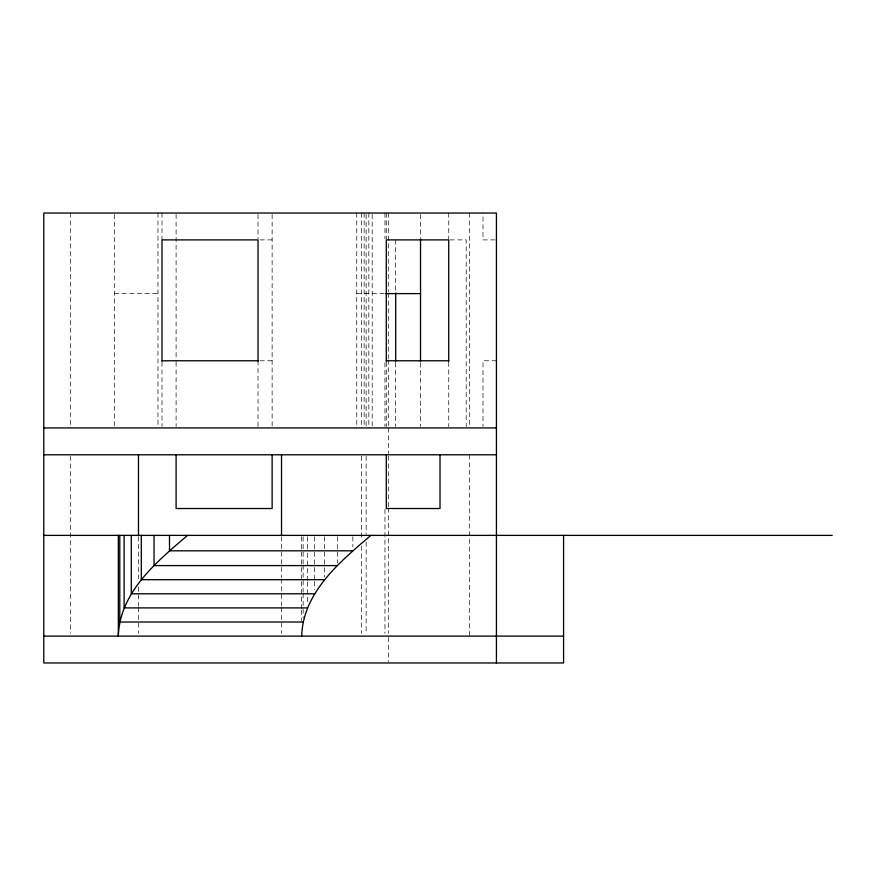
<?xml version="1.0" encoding="UTF-8"?>
<svg xmlns="http://www.w3.org/2000/svg" width="876" height="876" viewBox="0 0 876 876"><rect width="100%" height="100%" fill="white"/><g stroke="black" fill="none" stroke-linecap="round" stroke-linejoin="round"><path stroke-width="0.66" stroke-dasharray="4.38 3.29" d="M259.953 239.893L272.129 239.893M449.935 239.893L466.207 239.893L466.207 426.568M495.082 239.893L482.994 239.893L482.994 213.032M114.318 293.613L157.965 293.613M356.74 293.613L368.829 293.613M372.19 293.613L384.279 293.613M259.953 360.77L272.129 360.77M496.429 360.77L482.994 360.77L482.994 426.579M469.558 213.032L469.558 426.568M469.558 454.786L469.558 636.107M448.742 213.032L448.742 238.874M448.742 362.116L448.742 426.579M420.535 214.401L420.535 237.615M420.535 362.806L420.535 426.568M395.689 239.893L395.689 293.033M395.689 362.522L395.689 426.568M388.309 213.032L388.309 291.916M388.309 293.274L388.309 358.558M388.309 359.926L388.309 426.568M388.309 427.926L388.309 453.45M388.309 456.155L388.309 506.591M388.309 507.96L388.309 633.381M388.309 637.454L388.309 661.621M386.294 213.032L386.294 238.874M386.294 362.116L386.294 426.579M384.947 213.032L384.947 238.874M384.947 362.642L384.947 426.568M384.947 509.317L384.947 633.381M372.19 214.401L372.19 426.568M368.829 213.032L368.829 427.926M366.146 214.39L366.146 426.568M366.146 456.155L366.146 533.856M366.146 542.036L366.146 633.381M364.131 213.032L364.131 426.568M361.449 213.032L361.449 427.926M361.449 456.155L361.449 539.309M361.449 546.131L361.449 633.381M356.74 213.032L356.74 427.926M352.831 536.659L352.831 546.963M337.38 536.692L337.38 562.961M324.613 536.714L324.613 566.268M324.613 567.604L324.613 577.01M314.626 536.736L314.626 580.208M314.626 581.576L314.626 589.723M307.443 536.747L307.443 551.792M307.443 553.161L307.443 580.536M307.443 581.905L307.443 603.794M303.118 536.725L303.118 563.805M303.118 565.151L303.118 592.231M303.118 593.578L303.118 617.941M301.673 536.736L301.673 580.295M301.673 581.653L301.673 608.886M301.673 610.243L301.673 621.139M281.525 536.583L281.525 577.481M281.525 578.85L281.525 606.115M281.525 607.473L281.525 633.381M272.129 214.379L272.129 427.926M258.026 214.379L258.026 238.874M258.026 360.77L258.026 426.579M176.098 214.379L176.098 361.284M176.098 362.116L176.098 426.579M161.994 213.032L161.994 239.893M161.994 362.116L161.994 426.579M157.965 213.032L157.965 426.568M138.485 536.583L138.485 578.85M138.485 587.029L138.485 606.115M138.485 607.473L138.485 633.381M114.318 214.401L114.318 426.568M70.66 213.032L70.66 427.926M70.66 456.155L70.66 633.381"/><path stroke-width="1.31" d="M301.673 636.107C303.019 592.143 340.085 561.669 370.887 535.378M187.552 535.378C156.76 561.669 119.683 592.143 118.337 636.107L118.337 535.378M385.615 293.613L420.535 293.613M161.994 360.77L258.026 360.77M386.294 360.77L448.742 360.77M43.8 427.926L496.429 427.926M43.8 454.786L496.429 454.786M43.8 535.378L832.2 535.378M352.831 550.818L169.495 550.818L169.495 535.378M337.38 565.589L154.045 565.589L154.045 535.378M324.613 579.693L141.288 579.693L141.288 535.378M314.626 593.797L131.291 593.797L131.291 535.378M307.443 607.9L124.107 607.9L124.107 535.378M303.118 622.004L119.782 622.004L119.782 535.378M43.8 636.107L563.575 636.107M563.575 535.378L563.575 662.968L43.8 662.968L43.8 213.032L496.429 213.032L496.429 662.968M448.742 361.284L448.742 239.893L386.294 239.893L386.294 361.284M440.015 454.786L440.015 508.518L386.294 508.518L386.294 454.786M420.535 238.984L420.535 361.449M395.689 293.033L395.689 361.164M281.525 454.786L281.525 535.225M272.129 454.786L272.129 508.518L176.098 508.518L176.098 454.786M258.026 361.284L258.026 239.893L161.994 239.893L161.994 361.284M138.485 454.786L138.485 535.225"/></g></svg>
